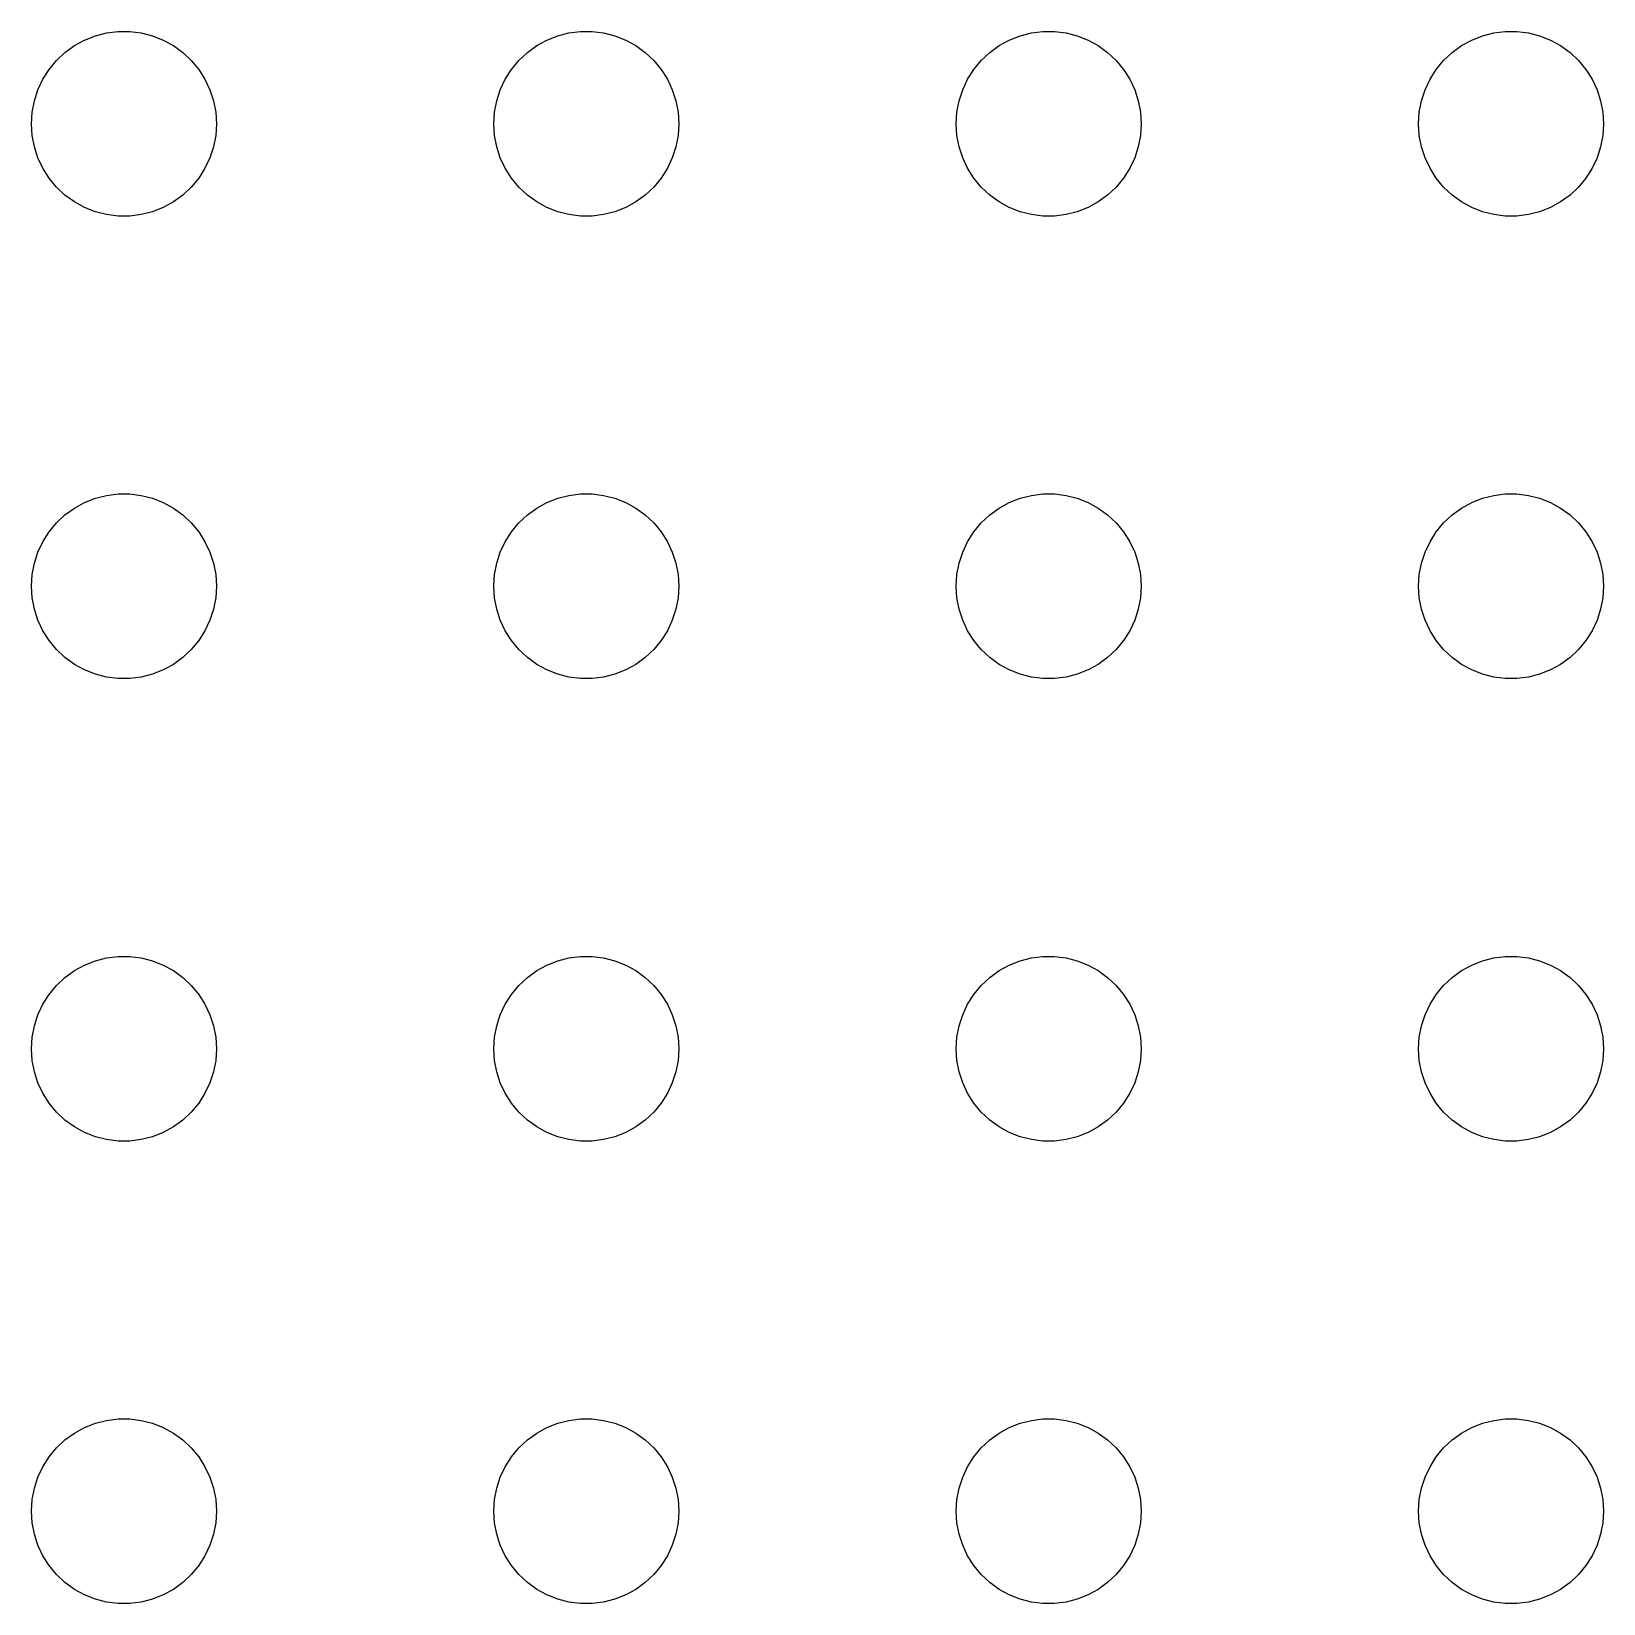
# Model space of a CAD drawing. Header units: metres. Extents: x -104 to 104, y -104 to 104.
# Drawn here: x 21 to 46.5, y -54 to -28.5 of the extents above; entities that cross this region are included whole.
import ezdxf

# ---------------------------------------------------------------- set-up
doc = ezdxf.new("R2010")
doc.units = ezdxf.units.M

msp = doc.modelspace()

# ---------------------------------------------------------------- linework, layer by layer
for p, q in [((22.0365, -28.5734), (22.2189, -28.5266)), ((22.2189, -28.5266), (22.4058, -28.503)), ((22.4058, -28.503), (22.5942, -28.503)), ((22.5942, -28.503), (22.7811, -28.5266)), ((22.7811, -28.5266), (22.9635, -28.5734)), ((29.5365, -28.5734), (29.7189, -28.5266)), ((29.7189, -28.5266), (29.9058, -28.503)), ((29.9058, -28.503), (30.0942, -28.503)), ((30.0942, -28.503), (30.2811, -28.5266)), ((30.2811, -28.5266), (30.4635, -28.5734)), ((37.0365, -28.5734), (37.2189, -28.5266)), ((37.2189, -28.5266), (37.4058, -28.503)), ((37.4058, -28.503), (37.5942, -28.503)), ((37.5942, -28.503), (37.7811, -28.5266)), ((37.7811, -28.5266), (37.9635, -28.5734)), ((44.5365, -28.5734), (44.7189, -28.5266)), ((44.7189, -28.5266), (44.9058, -28.503)), ((44.9058, -28.503), (45.0942, -28.503)), ((45.0942, -28.503), (45.2811, -28.5266)), ((45.2811, -28.5266), (45.4635, -28.5734)), ((21.5439, -28.8442), (21.6963, -28.7335)), ((21.6963, -28.7335), (21.8613, -28.6427)), ((21.8613, -28.6427), (22.0365, -28.5734)), ((22.9635, -28.5734), (23.1387, -28.6427)), ((23.1387, -28.6427), (23.3037, -28.7335)), ((23.3037, -28.7335), (23.4561, -28.8442)), ((29.0439, -28.8442), (29.1963, -28.7335)), ((29.1963, -28.7335), (29.3613, -28.6427)), ((29.3613, -28.6427), (29.5365, -28.5734)), ((30.4635, -28.5734), (30.6387, -28.6427)), ((30.6387, -28.6427), (30.8037, -28.7335)), ((30.8037, -28.7335), (30.9561, -28.8442)), ((36.5439, -28.8442), (36.6963, -28.7335)), ((36.6963, -28.7335), (36.8613, -28.6427)), ((36.8613, -28.6427), (37.0365, -28.5734)), ((37.9635, -28.5734), (38.1387, -28.6427)), ((38.1387, -28.6427), (38.3037, -28.7335)), ((38.3037, -28.7335), (38.4561, -28.8442)), ((44.0439, -28.8442), (44.1963, -28.7335)), ((44.1963, -28.7335), (44.3613, -28.6427)), ((44.3613, -28.6427), (44.5365, -28.5734)), ((45.4635, -28.5734), (45.6387, -28.6427)), ((45.6387, -28.6427), (45.8037, -28.7335)), ((45.8037, -28.7335), (45.9561, -28.8442)), ((21.2865, -29.1183), (21.4065, -28.9732)), ((21.4065, -28.9732), (21.5439, -28.8442)), ((23.4561, -28.8442), (23.5934, -28.9732)), ((23.5934, -28.9732), (23.7135, -29.1183)), ((28.7865, -29.1183), (28.9065, -28.9732)), ((28.9065, -28.9732), (29.0439, -28.8442)), ((30.9561, -28.8442), (31.0934, -28.9732)), ((31.0934, -28.9732), (31.2135, -29.1183)), ((36.2865, -29.1183), (36.4065, -28.9732)), ((36.4065, -28.9732), (36.5439, -28.8442)), ((38.4561, -28.8442), (38.5934, -28.9732)), ((38.5934, -28.9732), (38.7135, -29.1183)), ((43.7865, -29.1183), (43.9065, -28.9732)), ((43.9065, -28.9732), (44.0439, -28.8442)), ((45.9561, -28.8442), (46.0934, -28.9732)), ((46.0934, -28.9732), (46.2135, -29.1183)), ((21.1053, -29.4478), (21.1855, -29.2774)), ((21.1855, -29.2774), (21.2865, -29.1183)), ((23.7135, -29.1183), (23.8145, -29.2774)), ((23.8145, -29.2774), (23.8947, -29.4478)), ((28.6053, -29.4478), (28.6855, -29.2774)), ((28.6855, -29.2774), (28.7865, -29.1183)), ((31.2135, -29.1183), (31.3145, -29.2774)), ((31.3145, -29.2774), (31.3947, -29.4478)), ((36.1053, -29.4478), (36.1855, -29.2774)), ((36.1855, -29.2774), (36.2865, -29.1183)), ((38.7135, -29.1183), (38.8145, -29.2774)), ((38.8145, -29.2774), (38.8947, -29.4478)), ((43.6053, -29.4478), (43.6855, -29.2774)), ((43.6855, -29.2774), (43.7865, -29.1183)), ((46.2135, -29.1183), (46.3145, -29.2774)), ((46.3145, -29.2774), (46.3947, -29.4478)), ((21.0471, -29.627), (21.1053, -29.4478)), ((23.8947, -29.4478), (23.9529, -29.627)), ((28.5471, -29.627), (28.6053, -29.4478)), ((31.3947, -29.4478), (31.4529, -29.627)), ((36.0471, -29.627), (36.1053, -29.4478)), ((38.8947, -29.4478), (38.9529, -29.627)), ((43.5471, -29.627), (43.6053, -29.4478)), ((46.3947, -29.4478), (46.4529, -29.627)), ((21, -30), (21.0118, -29.812)), ((21.0118, -29.812), (21.0471, -29.627)), ((23.9529, -29.627), (23.9882, -29.812)), ((23.9882, -29.812), (24, -30)), ((28.5, -30), (28.5118, -29.812)), ((28.5118, -29.812), (28.5471, -29.627)), ((31.4529, -29.627), (31.4882, -29.812)), ((31.4882, -29.812), (31.5, -30)), ((36, -30), (36.0118, -29.812)), ((36.0118, -29.812), (36.0471, -29.627)), ((38.9529, -29.627), (38.9882, -29.812)), ((38.9882, -29.812), (39, -30)), ((43.5, -30), (43.5118, -29.812)), ((43.5118, -29.812), (43.5471, -29.627)), ((46.4529, -29.627), (46.4882, -29.812)), ((46.4882, -29.812), (46.5, -30)), ((21.0118, -30.188), (21, -30)), ((24, -30), (23.9882, -30.188)), ((28.5118, -30.188), (28.5, -30)), ((31.5, -30), (31.4882, -30.188)), ((36.0118, -30.188), (36, -30)), ((39, -30), (38.9882, -30.188)), ((43.5118, -30.188), (43.5, -30)), ((46.5, -30), (46.4882, -30.188)), ((21.0471, -30.373), (21.0118, -30.188)), ((23.9882, -30.188), (23.9529, -30.373)), ((28.5471, -30.373), (28.5118, -30.188)), ((31.4882, -30.188), (31.4529, -30.373)), ((36.0471, -30.373), (36.0118, -30.188)), ((38.9882, -30.188), (38.9529, -30.373)), ((43.5471, -30.373), (43.5118, -30.188)), ((46.4882, -30.188), (46.4529, -30.373)), ((21.1053, -30.5522), (21.0471, -30.373)), ((21.1855, -30.7226), (21.1053, -30.5522)), ((23.8947, -30.5522), (23.8145, -30.7226)), ((23.9529, -30.373), (23.8947, -30.5522)), ((28.6053, -30.5522), (28.5471, -30.373)), ((28.6855, -30.7226), (28.6053, -30.5522)), ((31.3947, -30.5522), (31.3145, -30.7226)), ((31.4529, -30.373), (31.3947, -30.5522)), ((36.1053, -30.5522), (36.0471, -30.373)), ((36.1855, -30.7226), (36.1053, -30.5522)), ((38.8947, -30.5522), (38.8145, -30.7226)), ((38.9529, -30.373), (38.8947, -30.5522)), ((43.6053, -30.5522), (43.5471, -30.373)), ((43.6855, -30.7226), (43.6053, -30.5522)), ((46.3947, -30.5522), (46.3145, -30.7226)), ((46.4529, -30.373), (46.3947, -30.5522)), ((21.2865, -30.8817), (21.1855, -30.7226)), ((23.8145, -30.7226), (23.7135, -30.8817)), ((28.7865, -30.8817), (28.6855, -30.7226)), ((31.3145, -30.7226), (31.2135, -30.8817)), ((36.2865, -30.8817), (36.1855, -30.7226)), ((38.8145, -30.7226), (38.7135, -30.8817)), ((43.7865, -30.8817), (43.6855, -30.7226)), ((46.3145, -30.7226), (46.2135, -30.8817)), ((21.4065, -31.0268), (21.2865, -30.8817)), ((21.5439, -31.1558), (21.4065, -31.0268)), ((23.5934, -31.0268), (23.4561, -31.1558)), ((23.7135, -30.8817), (23.5934, -31.0268)), ((28.9065, -31.0268), (28.7865, -30.8817)), ((29.0439, -31.1558), (28.9065, -31.0268)), ((31.0934, -31.0268), (30.9561, -31.1558)), ((31.2135, -30.8817), (31.0934, -31.0268)), ((36.4065, -31.0268), (36.2865, -30.8817)), ((36.5439, -31.1558), (36.4065, -31.0268)), ((38.5934, -31.0268), (38.4561, -31.1558)), ((38.7135, -30.8817), (38.5934, -31.0268)), ((43.9065, -31.0268), (43.7865, -30.8817)), ((44.0439, -31.1558), (43.9065, -31.0268)), ((46.0934, -31.0268), (45.9561, -31.1558)), ((46.2135, -30.8817), (46.0934, -31.0268)), ((21.6963, -31.2665), (21.5439, -31.1558)), ((21.8613, -31.3572), (21.6963, -31.2665)), ((22.0365, -31.4266), (21.8613, -31.3572)), ((23.1387, -31.3572), (22.9635, -31.4266)), ((23.3037, -31.2665), (23.1387, -31.3572)), ((23.4561, -31.1558), (23.3037, -31.2665)), ((29.1963, -31.2665), (29.0439, -31.1558)), ((29.3613, -31.3572), (29.1963, -31.2665)), ((29.5365, -31.4266), (29.3613, -31.3572)), ((30.6387, -31.3572), (30.4635, -31.4266)), ((30.8037, -31.2665), (30.6387, -31.3572)), ((30.9561, -31.1558), (30.8037, -31.2665)), ((36.6963, -31.2665), (36.5439, -31.1558)), ((36.8613, -31.3572), (36.6963, -31.2665)), ((37.0365, -31.4266), (36.8613, -31.3572)), ((38.1387, -31.3572), (37.9635, -31.4266)), ((38.3037, -31.2665), (38.1387, -31.3572)), ((38.4561, -31.1558), (38.3037, -31.2665)), ((44.1963, -31.2665), (44.0439, -31.1558)), ((44.3613, -31.3572), (44.1963, -31.2665)), ((44.5365, -31.4266), (44.3613, -31.3572)), ((45.6387, -31.3572), (45.4635, -31.4266)), ((45.8037, -31.2665), (45.6387, -31.3572)), ((45.9561, -31.1558), (45.8037, -31.2665)), ((22.2189, -31.4734), (22.0365, -31.4266)), ((22.4058, -31.497), (22.2189, -31.4734)), ((22.5942, -31.497), (22.4058, -31.497)), ((22.7811, -31.4734), (22.5942, -31.497)), ((22.9635, -31.4266), (22.7811, -31.4734)), ((29.7189, -31.4734), (29.5365, -31.4266)), ((29.9058, -31.497), (29.7189, -31.4734)), ((30.0942, -31.497), (29.9058, -31.497)), ((30.2811, -31.4734), (30.0942, -31.497)), ((30.4635, -31.4266), (30.2811, -31.4734)), ((37.2189, -31.4734), (37.0365, -31.4266)), ((37.4058, -31.497), (37.2189, -31.4734)), ((37.5942, -31.497), (37.4058, -31.497)), ((37.7811, -31.4734), (37.5942, -31.497)), ((37.9635, -31.4266), (37.7811, -31.4734)), ((44.7189, -31.4734), (44.5365, -31.4266)), ((44.9058, -31.497), (44.7189, -31.4734)), ((45.0942, -31.497), (44.9058, -31.497)), ((45.2811, -31.4734), (45.0942, -31.497)), ((45.4635, -31.4266), (45.2811, -31.4734)), ((21.6963, -36.2335), (21.8613, -36.1428)), ((21.8613, -36.1428), (22.0365, -36.0734)), ((22.0365, -36.0734), (22.2189, -36.0266)), ((22.2189, -36.0266), (22.4058, -36.003)), ((22.4058, -36.003), (22.5942, -36.003)), ((22.5942, -36.003), (22.7811, -36.0266)), ((22.7811, -36.0266), (22.9635, -36.0734)), ((22.9635, -36.0734), (23.1387, -36.1428)), ((23.1387, -36.1428), (23.3037, -36.2335)), ((29.1963, -36.2335), (29.3613, -36.1428)), ((29.3613, -36.1428), (29.5365, -36.0734)), ((29.5365, -36.0734), (29.7189, -36.0266)), ((29.7189, -36.0266), (29.9058, -36.003)), ((29.9058, -36.003), (30.0942, -36.003)), ((30.0942, -36.003), (30.2811, -36.0266)), ((30.2811, -36.0266), (30.4635, -36.0734)), ((30.4635, -36.0734), (30.6387, -36.1428)), ((30.6387, -36.1428), (30.8037, -36.2335)), ((36.6963, -36.2335), (36.8613, -36.1428)), ((36.8613, -36.1428), (37.0365, -36.0734)), ((37.0365, -36.0734), (37.2189, -36.0266)), ((37.2189, -36.0266), (37.4058, -36.003)), ((37.4058, -36.003), (37.5942, -36.003)), ((37.5942, -36.003), (37.7811, -36.0266)), ((37.7811, -36.0266), (37.9635, -36.0734)), ((37.9635, -36.0734), (38.1387, -36.1428)), ((38.1387, -36.1428), (38.3037, -36.2335)), ((44.1963, -36.2335), (44.3613, -36.1428)), ((44.3613, -36.1428), (44.5365, -36.0734)), ((44.5365, -36.0734), (44.7189, -36.0266)), ((44.7189, -36.0266), (44.9058, -36.003)), ((44.9058, -36.003), (45.0942, -36.003)), ((45.0942, -36.003), (45.2811, -36.0266)), ((45.2811, -36.0266), (45.4635, -36.0734)), ((45.4635, -36.0734), (45.6387, -36.1428)), ((45.6387, -36.1428), (45.8037, -36.2335)), ((21.4065, -36.4732), (21.5439, -36.3442)), ((21.5439, -36.3442), (21.6963, -36.2335)), ((23.3037, -36.2335), (23.4561, -36.3442)), ((23.4561, -36.3442), (23.5934, -36.4732)), ((28.9065, -36.4732), (29.0439, -36.3442)), ((29.0439, -36.3442), (29.1963, -36.2335)), ((30.8037, -36.2335), (30.9561, -36.3442)), ((30.9561, -36.3442), (31.0934, -36.4732)), ((36.4065, -36.4732), (36.5439, -36.3442)), ((36.5439, -36.3442), (36.6963, -36.2335)), ((38.3037, -36.2335), (38.4561, -36.3442)), ((38.4561, -36.3442), (38.5934, -36.4732)), ((43.9065, -36.4732), (44.0439, -36.3442)), ((44.0439, -36.3442), (44.1963, -36.2335)), ((45.8037, -36.2335), (45.9561, -36.3442)), ((45.9561, -36.3442), (46.0934, -36.4732)), ((21.1855, -36.7774), (21.2865, -36.6183)), ((21.2865, -36.6183), (21.4065, -36.4732)), ((23.5934, -36.4732), (23.7135, -36.6183)), ((23.7135, -36.6183), (23.8145, -36.7774)), ((28.6855, -36.7774), (28.7865, -36.6183)), ((28.7865, -36.6183), (28.9065, -36.4732)), ((31.0934, -36.4732), (31.2135, -36.6183)), ((31.2135, -36.6183), (31.3145, -36.7774)), ((36.1855, -36.7774), (36.2865, -36.6183)), ((36.2865, -36.6183), (36.4065, -36.4732)), ((38.5934, -36.4732), (38.7135, -36.6183)), ((38.7135, -36.6183), (38.8145, -36.7774)), ((43.6855, -36.7774), (43.7865, -36.6183)), ((43.7865, -36.6183), (43.9065, -36.4732)), ((46.0934, -36.4732), (46.2135, -36.6183)), ((46.2135, -36.6183), (46.3145, -36.7774)), ((21.0471, -37.127), (21.1053, -36.9478)), ((21.1053, -36.9478), (21.1855, -36.7774)), ((23.8145, -36.7774), (23.8947, -36.9478)), ((23.8947, -36.9478), (23.9529, -37.127)), ((28.5471, -37.127), (28.6053, -36.9478)), ((28.6053, -36.9478), (28.6855, -36.7774)), ((31.3145, -36.7774), (31.3947, -36.9478)), ((31.3947, -36.9478), (31.4529, -37.127)), ((36.0471, -37.127), (36.1053, -36.9478)), ((36.1053, -36.9478), (36.1855, -36.7774)), ((38.8145, -36.7774), (38.8947, -36.9478)), ((38.8947, -36.9478), (38.9529, -37.127)), ((43.5471, -37.127), (43.6053, -36.9478)), ((43.6053, -36.9478), (43.6855, -36.7774)), ((46.3145, -36.7774), (46.3947, -36.9478)), ((46.3947, -36.9478), (46.4529, -37.127)), ((21.0118, -37.312), (21.0471, -37.127)), ((23.9529, -37.127), (23.9882, -37.312)), ((28.5118, -37.312), (28.5471, -37.127)), ((31.4529, -37.127), (31.4882, -37.312)), ((36.0118, -37.312), (36.0471, -37.127)), ((38.9529, -37.127), (38.9882, -37.312)), ((43.5118, -37.312), (43.5471, -37.127)), ((46.4529, -37.127), (46.4882, -37.312)), ((21, -37.5), (21.0118, -37.312)), ((23.9882, -37.312), (24, -37.5)), ((28.5, -37.5), (28.5118, -37.312)), ((31.4882, -37.312), (31.5, -37.5)), ((36, -37.5), (36.0118, -37.312)), ((38.9882, -37.312), (39, -37.5)), ((43.5, -37.5), (43.5118, -37.312)), ((46.4882, -37.312), (46.5, -37.5)), ((21.0118, -37.688), (21, -37.5)), ((21.0471, -37.873), (21.0118, -37.688)), ((23.9882, -37.688), (23.9529, -37.873)), ((24, -37.5), (23.9882, -37.688)), ((28.5118, -37.688), (28.5, -37.5)), ((28.5471, -37.873), (28.5118, -37.688)), ((31.4882, -37.688), (31.4529, -37.873)), ((31.5, -37.5), (31.4882, -37.688)), ((36.0118, -37.688), (36, -37.5)), ((36.0471, -37.873), (36.0118, -37.688)), ((38.9882, -37.688), (38.9529, -37.873)), ((39, -37.5), (38.9882, -37.688)), ((43.5118, -37.688), (43.5, -37.5)), ((43.5471, -37.873), (43.5118, -37.688)), ((46.4882, -37.688), (46.4529, -37.873)), ((46.5, -37.5), (46.4882, -37.688)), ((21.1053, -38.0522), (21.0471, -37.873)), ((23.9529, -37.873), (23.8947, -38.0522)), ((28.6053, -38.0522), (28.5471, -37.873)), ((31.4529, -37.873), (31.3947, -38.0522)), ((36.1053, -38.0522), (36.0471, -37.873)), ((38.9529, -37.873), (38.8947, -38.0522)), ((43.6053, -38.0522), (43.5471, -37.873)), ((46.4529, -37.873), (46.3947, -38.0522)), ((21.1855, -38.2226), (21.1053, -38.0522)), ((21.2865, -38.3817), (21.1855, -38.2226)), ((23.8145, -38.2226), (23.7135, -38.3817)), ((23.8947, -38.0522), (23.8145, -38.2226)), ((28.6855, -38.2226), (28.6053, -38.0522)), ((28.7865, -38.3817), (28.6855, -38.2226)), ((31.3145, -38.2226), (31.2135, -38.3817)), ((31.3947, -38.0522), (31.3145, -38.2226)), ((36.1855, -38.2226), (36.1053, -38.0522)), ((36.2865, -38.3817), (36.1855, -38.2226)), ((38.8145, -38.2226), (38.7135, -38.3817)), ((38.8947, -38.0522), (38.8145, -38.2226)), ((43.6855, -38.2226), (43.6053, -38.0522)), ((43.7865, -38.3817), (43.6855, -38.2226)), ((46.3145, -38.2226), (46.2135, -38.3817)), ((46.3947, -38.0522), (46.3145, -38.2226)), ((21.4065, -38.5268), (21.2865, -38.3817)), ((23.7135, -38.3817), (23.5934, -38.5268)), ((28.9065, -38.5268), (28.7865, -38.3817)), ((31.2135, -38.3817), (31.0934, -38.5268)), ((36.4065, -38.5268), (36.2865, -38.3817)), ((38.7135, -38.3817), (38.5934, -38.5268)), ((43.9065, -38.5268), (43.7865, -38.3817)), ((46.2135, -38.3817), (46.0934, -38.5268)), ((21.5439, -38.6558), (21.4065, -38.5268)), ((21.6963, -38.7665), (21.5439, -38.6558)), ((23.4561, -38.6558), (23.3037, -38.7665)), ((23.5934, -38.5268), (23.4561, -38.6558)), ((29.0439, -38.6558), (28.9065, -38.5268)), ((29.1963, -38.7665), (29.0439, -38.6558)), ((30.9561, -38.6558), (30.8037, -38.7665)), ((31.0934, -38.5268), (30.9561, -38.6558)), ((36.5439, -38.6558), (36.4065, -38.5268)), ((36.6963, -38.7665), (36.5439, -38.6558)), ((38.4561, -38.6558), (38.3037, -38.7665)), ((38.5934, -38.5268), (38.4561, -38.6558)), ((44.0439, -38.6558), (43.9065, -38.5268)), ((44.1963, -38.7665), (44.0439, -38.6558)), ((45.9561, -38.6558), (45.8037, -38.7665)), ((46.0934, -38.5268), (45.9561, -38.6558)), ((21.8613, -38.8572), (21.6963, -38.7665)), ((22.0365, -38.9266), (21.8613, -38.8572)), ((22.2189, -38.9734), (22.0365, -38.9266)), ((22.4058, -38.997), (22.2189, -38.9734)), ((22.5942, -38.997), (22.4058, -38.997)), ((22.7811, -38.9734), (22.5942, -38.997)), ((22.9635, -38.9266), (22.7811, -38.9734)), ((23.1387, -38.8572), (22.9635, -38.9266)), ((23.3037, -38.7665), (23.1387, -38.8572)), ((29.3613, -38.8572), (29.1963, -38.7665)), ((29.5365, -38.9266), (29.3613, -38.8572)), ((29.7189, -38.9734), (29.5365, -38.9266)), ((29.9058, -38.997), (29.7189, -38.9734)), ((30.0942, -38.997), (29.9058, -38.997)), ((30.2811, -38.9734), (30.0942, -38.997)), ((30.4635, -38.9266), (30.2811, -38.9734)), ((30.6387, -38.8572), (30.4635, -38.9266)), ((30.8037, -38.7665), (30.6387, -38.8572)), ((36.8613, -38.8572), (36.6963, -38.7665)), ((37.0365, -38.9266), (36.8613, -38.8572)), ((37.2189, -38.9734), (37.0365, -38.9266)), ((37.4058, -38.997), (37.2189, -38.9734)), ((37.5942, -38.997), (37.4058, -38.997)), ((37.7811, -38.9734), (37.5942, -38.997)), ((37.9635, -38.9266), (37.7811, -38.9734)), ((38.1387, -38.8572), (37.9635, -38.9266)), ((38.3037, -38.7665), (38.1387, -38.8572)), ((44.3613, -38.8572), (44.1963, -38.7665)), ((44.5365, -38.9266), (44.3613, -38.8572)), ((44.7189, -38.9734), (44.5365, -38.9266)), ((44.9058, -38.997), (44.7189, -38.9734)), ((45.0942, -38.997), (44.9058, -38.997)), ((45.2811, -38.9734), (45.0942, -38.997)), ((45.4635, -38.9266), (45.2811, -38.9734)), ((45.6387, -38.8572), (45.4635, -38.9266)), ((45.8037, -38.7665), (45.6387, -38.8572)), ((21.8613, -43.6428), (22.0365, -43.5734)), ((22.0365, -43.5734), (22.2189, -43.5266)), ((22.2189, -43.5266), (22.4058, -43.503)), ((22.4058, -43.503), (22.5942, -43.503)), ((22.5942, -43.503), (22.7811, -43.5266)), ((22.7811, -43.5266), (22.9635, -43.5734)), ((22.9635, -43.5734), (23.1387, -43.6428)), ((29.3613, -43.6428), (29.5365, -43.5734)), ((29.5365, -43.5734), (29.7189, -43.5266)), ((29.7189, -43.5266), (29.9058, -43.503)), ((29.9058, -43.503), (30.0942, -43.503)), ((30.0942, -43.503), (30.2811, -43.5266)), ((30.2811, -43.5266), (30.4635, -43.5734)), ((30.4635, -43.5734), (30.6387, -43.6428)), ((36.8613, -43.6428), (37.0365, -43.5734)), ((37.0365, -43.5734), (37.2189, -43.5266)), ((37.2189, -43.5266), (37.4058, -43.503)), ((37.4058, -43.503), (37.5942, -43.503)), ((37.5942, -43.503), (37.7811, -43.5266)), ((37.7811, -43.5266), (37.9635, -43.5734)), ((37.9635, -43.5734), (38.1387, -43.6428)), ((44.3613, -43.6428), (44.5365, -43.5734)), ((44.5365, -43.5734), (44.7189, -43.5266)), ((44.7189, -43.5266), (44.9058, -43.503)), ((44.9058, -43.503), (45.0942, -43.503)), ((45.0942, -43.503), (45.2811, -43.5266)), ((45.2811, -43.5266), (45.4635, -43.5734)), ((45.4635, -43.5734), (45.6387, -43.6428)), ((21.4065, -43.9732), (21.5439, -43.8442)), ((21.5439, -43.8442), (21.6963, -43.7335)), ((21.6963, -43.7335), (21.8613, -43.6428)), ((23.1387, -43.6428), (23.3037, -43.7335)), ((23.3037, -43.7335), (23.4561, -43.8442)), ((23.4561, -43.8442), (23.5934, -43.9732)), ((28.9065, -43.9732), (29.0439, -43.8442)), ((29.0439, -43.8442), (29.1963, -43.7335)), ((29.1963, -43.7335), (29.3613, -43.6428)), ((30.6387, -43.6428), (30.8037, -43.7335)), ((30.8037, -43.7335), (30.9561, -43.8442)), ((30.9561, -43.8442), (31.0934, -43.9732)), ((36.4065, -43.9732), (36.5439, -43.8442)), ((36.5439, -43.8442), (36.6963, -43.7335)), ((36.6963, -43.7335), (36.8613, -43.6428)), ((38.1387, -43.6428), (38.3037, -43.7335)), ((38.3037, -43.7335), (38.4561, -43.8442)), ((38.4561, -43.8442), (38.5934, -43.9732)), ((43.9065, -43.9732), (44.0439, -43.8442)), ((44.0439, -43.8442), (44.1963, -43.7335)), ((44.1963, -43.7335), (44.3613, -43.6428)), ((45.6387, -43.6428), (45.8037, -43.7335)), ((45.8037, -43.7335), (45.9561, -43.8442)), ((45.9561, -43.8442), (46.0934, -43.9732)), ((21.2865, -44.1183), (21.4065, -43.9732)), ((23.5934, -43.9732), (23.7135, -44.1183)), ((28.7865, -44.1183), (28.9065, -43.9732)), ((31.0934, -43.9732), (31.2135, -44.1183)), ((36.2865, -44.1183), (36.4065, -43.9732)), ((38.5934, -43.9732), (38.7135, -44.1183)), ((43.7865, -44.1183), (43.9065, -43.9732)), ((46.0934, -43.9732), (46.2135, -44.1183)), ((21.1053, -44.4478), (21.1855, -44.2774)), ((21.1855, -44.2774), (21.2865, -44.1183)), ((23.7135, -44.1183), (23.8145, -44.2774)), ((23.8145, -44.2774), (23.8947, -44.4478)), ((28.6053, -44.4478), (28.6855, -44.2774)), ((28.6855, -44.2774), (28.7865, -44.1183)), ((31.2135, -44.1183), (31.3145, -44.2774)), ((31.3145, -44.2774), (31.3947, -44.4478)), ((36.1053, -44.4478), (36.1855, -44.2774)), ((36.1855, -44.2774), (36.2865, -44.1183)), ((38.7135, -44.1183), (38.8145, -44.2774)), ((38.8145, -44.2774), (38.8947, -44.4478)), ((43.6053, -44.4478), (43.6855, -44.2774)), ((43.6855, -44.2774), (43.7865, -44.1183)), ((46.2135, -44.1183), (46.3145, -44.2774)), ((46.3145, -44.2774), (46.3947, -44.4478)), ((21.0471, -44.627), (21.1053, -44.4478)), ((23.8947, -44.4478), (23.9529, -44.627)), ((28.5471, -44.627), (28.6053, -44.4478)), ((31.3947, -44.4478), (31.4529, -44.627)), ((36.0471, -44.627), (36.1053, -44.4478)), ((38.8947, -44.4478), (38.9529, -44.627)), ((43.5471, -44.627), (43.6053, -44.4478)), ((46.3947, -44.4478), (46.4529, -44.627)), ((21, -45), (21.0118, -44.812)), ((21.0118, -44.812), (21.0471, -44.627)), ((23.9529, -44.627), (23.9882, -44.812)), ((23.9882, -44.812), (24, -45)), ((28.5, -45), (28.5118, -44.812)), ((28.5118, -44.812), (28.5471, -44.627)), ((31.4529, -44.627), (31.4882, -44.812)), ((31.4882, -44.812), (31.5, -45)), ((36, -45), (36.0118, -44.812)), ((36.0118, -44.812), (36.0471, -44.627)), ((38.9529, -44.627), (38.9882, -44.812)), ((38.9882, -44.812), (39, -45)), ((43.5, -45), (43.5118, -44.812)), ((43.5118, -44.812), (43.5471, -44.627)), ((46.4529, -44.627), (46.4882, -44.812)), ((46.4882, -44.812), (46.5, -45)), ((21.0118, -45.188), (21, -45)), ((24, -45), (23.9882, -45.188)), ((28.5118, -45.188), (28.5, -45)), ((31.5, -45), (31.4882, -45.188)), ((36.0118, -45.188), (36, -45)), ((39, -45), (38.9882, -45.188)), ((43.5118, -45.188), (43.5, -45)), ((46.5, -45), (46.4882, -45.188)), ((21.0471, -45.373), (21.0118, -45.188)), ((21.1053, -45.5522), (21.0471, -45.373)), ((23.9529, -45.373), (23.8947, -45.5522)), ((23.9882, -45.188), (23.9529, -45.373)), ((28.5471, -45.373), (28.5118, -45.188)), ((28.6053, -45.5522), (28.5471, -45.373)), ((31.4529, -45.373), (31.3947, -45.5522)), ((31.4882, -45.188), (31.4529, -45.373)), ((36.0471, -45.373), (36.0118, -45.188)), ((36.1053, -45.5522), (36.0471, -45.373)), ((38.9529, -45.373), (38.8947, -45.5522)), ((38.9882, -45.188), (38.9529, -45.373)), ((43.5471, -45.373), (43.5118, -45.188)), ((43.6053, -45.5522), (43.5471, -45.373)), ((46.4529, -45.373), (46.3947, -45.5522)), ((46.4882, -45.188), (46.4529, -45.373)), ((21.1855, -45.7226), (21.1053, -45.5522)), ((23.8947, -45.5522), (23.8145, -45.7226)), ((28.6855, -45.7226), (28.6053, -45.5522)), ((31.3947, -45.5522), (31.3145, -45.7226)), ((36.1855, -45.7226), (36.1053, -45.5522)), ((38.8947, -45.5522), (38.8145, -45.7226)), ((43.6855, -45.7226), (43.6053, -45.5522)), ((46.3947, -45.5522), (46.3145, -45.7226)), ((21.2865, -45.8817), (21.1855, -45.7226)), ((21.4065, -46.0268), (21.2865, -45.8817)), ((23.7135, -45.8817), (23.5934, -46.0268)), ((23.8145, -45.7226), (23.7135, -45.8817)), ((28.7865, -45.8817), (28.6855, -45.7226)), ((28.9065, -46.0268), (28.7865, -45.8817)), ((31.2135, -45.8817), (31.0934, -46.0268)), ((31.3145, -45.7226), (31.2135, -45.8817)), ((36.2865, -45.8817), (36.1855, -45.7226)), ((36.4065, -46.0268), (36.2865, -45.8817)), ((38.7135, -45.8817), (38.5934, -46.0268)), ((38.8145, -45.7226), (38.7135, -45.8817)), ((43.7865, -45.8817), (43.6855, -45.7226)), ((43.9065, -46.0268), (43.7865, -45.8817)), ((46.2135, -45.8817), (46.0934, -46.0268)), ((46.3145, -45.7226), (46.2135, -45.8817)), ((21.5439, -46.1558), (21.4065, -46.0268)), ((23.5934, -46.0268), (23.4561, -46.1558)), ((29.0439, -46.1558), (28.9065, -46.0268)), ((31.0934, -46.0268), (30.9561, -46.1558)), ((36.5439, -46.1558), (36.4065, -46.0268)), ((38.5934, -46.0268), (38.4561, -46.1558)), ((44.0439, -46.1558), (43.9065, -46.0268)), ((46.0934, -46.0268), (45.9561, -46.1558)), ((21.6963, -46.2665), (21.5439, -46.1558)), ((21.8613, -46.3572), (21.6963, -46.2665)), ((22.0365, -46.4266), (21.8613, -46.3572)), ((23.1387, -46.3572), (22.9635, -46.4266)), ((23.3037, -46.2665), (23.1387, -46.3572)), ((23.4561, -46.1558), (23.3037, -46.2665)), ((29.1963, -46.2665), (29.0439, -46.1558)), ((29.3613, -46.3572), (29.1963, -46.2665)), ((29.5365, -46.4266), (29.3613, -46.3572)), ((30.6387, -46.3572), (30.4635, -46.4266)), ((30.8037, -46.2665), (30.6387, -46.3572)), ((30.9561, -46.1558), (30.8037, -46.2665)), ((36.6963, -46.2665), (36.5439, -46.1558)), ((36.8613, -46.3572), (36.6963, -46.2665)), ((37.0365, -46.4266), (36.8613, -46.3572)), ((38.1387, -46.3572), (37.9635, -46.4266)), ((38.3037, -46.2665), (38.1387, -46.3572)), ((38.4561, -46.1558), (38.3037, -46.2665)), ((44.1963, -46.2665), (44.0439, -46.1558)), ((44.3613, -46.3572), (44.1963, -46.2665)), ((44.5365, -46.4266), (44.3613, -46.3572)), ((45.6387, -46.3572), (45.4635, -46.4266)), ((45.8037, -46.2665), (45.6387, -46.3572)), ((45.9561, -46.1558), (45.8037, -46.2665)), ((22.2189, -46.4734), (22.0365, -46.4266)), ((22.4058, -46.497), (22.2189, -46.4734)), ((22.5942, -46.497), (22.4058, -46.497)), ((22.7811, -46.4734), (22.5942, -46.497)), ((22.9635, -46.4266), (22.7811, -46.4734)), ((29.7189, -46.4734), (29.5365, -46.4266)), ((29.9058, -46.497), (29.7189, -46.4734)), ((30.0942, -46.497), (29.9058, -46.497)), ((30.2811, -46.4734), (30.0942, -46.497)), ((30.4635, -46.4266), (30.2811, -46.4734)), ((37.2189, -46.4734), (37.0365, -46.4266)), ((37.4058, -46.497), (37.2189, -46.4734)), ((37.5942, -46.497), (37.4058, -46.497)), ((37.7811, -46.4734), (37.5942, -46.497)), ((37.9635, -46.4266), (37.7811, -46.4734)), ((44.7189, -46.4734), (44.5365, -46.4266)), ((44.9058, -46.497), (44.7189, -46.4734)), ((45.0942, -46.497), (44.9058, -46.497)), ((45.2811, -46.4734), (45.0942, -46.497)), ((45.4635, -46.4266), (45.2811, -46.4734)), ((21.5439, -51.3442), (21.6963, -51.2335)), ((21.6963, -51.2335), (21.8613, -51.1428)), ((21.8613, -51.1428), (22.0365, -51.0734)), ((22.0365, -51.0734), (22.2189, -51.0266)), ((22.2189, -51.0266), (22.4058, -51.003)), ((22.4058, -51.003), (22.5942, -51.003)), ((22.5942, -51.003), (22.7811, -51.0266)), ((22.7811, -51.0266), (22.9635, -51.0734)), ((22.9635, -51.0734), (23.1387, -51.1428)), ((23.1387, -51.1428), (23.3037, -51.2335)), ((23.3037, -51.2335), (23.4561, -51.3442)), ((29.0439, -51.3442), (29.1963, -51.2335)), ((29.1963, -51.2335), (29.3613, -51.1428)), ((29.3613, -51.1428), (29.5365, -51.0734)), ((29.5365, -51.0734), (29.7189, -51.0266)), ((29.7189, -51.0266), (29.9058, -51.003)), ((29.9058, -51.003), (30.0942, -51.003)), ((30.0942, -51.003), (30.2811, -51.0266)), ((30.2811, -51.0266), (30.4635, -51.0734)), ((30.4635, -51.0734), (30.6387, -51.1428)), ((30.6387, -51.1428), (30.8037, -51.2335)), ((30.8037, -51.2335), (30.9561, -51.3442)), ((36.5439, -51.3442), (36.6963, -51.2335)), ((36.6963, -51.2335), (36.8613, -51.1428)), ((36.8613, -51.1428), (37.0365, -51.0734)), ((37.0365, -51.0734), (37.2189, -51.0266)), ((37.2189, -51.0266), (37.4058, -51.003)), ((37.4058, -51.003), (37.5942, -51.003)), ((37.5942, -51.003), (37.7811, -51.0266)), ((37.7811, -51.0266), (37.9635, -51.0734)), ((37.9635, -51.0734), (38.1387, -51.1428)), ((38.1387, -51.1428), (38.3037, -51.2335)), ((38.3037, -51.2335), (38.4561, -51.3442)), ((44.0439, -51.3442), (44.1963, -51.2335)), ((44.1963, -51.2335), (44.3613, -51.1428)), ((44.3613, -51.1428), (44.5365, -51.0734)), ((44.5365, -51.0734), (44.7189, -51.0266)), ((44.7189, -51.0266), (44.9058, -51.003)), ((44.9058, -51.003), (45.0942, -51.003)), ((45.0942, -51.003), (45.2811, -51.0266)), ((45.2811, -51.0266), (45.4635, -51.0734)), ((45.4635, -51.0734), (45.6387, -51.1428)), ((45.6387, -51.1428), (45.8037, -51.2335)), ((45.8037, -51.2335), (45.9561, -51.3442)), ((21.2865, -51.6183), (21.4065, -51.4732)), ((21.4065, -51.4732), (21.5439, -51.3442)), ((23.4561, -51.3442), (23.5934, -51.4732)), ((23.5934, -51.4732), (23.7135, -51.6183)), ((28.7865, -51.6183), (28.9065, -51.4732)), ((28.9065, -51.4732), (29.0439, -51.3442)), ((30.9561, -51.3442), (31.0934, -51.4732)), ((31.0934, -51.4732), (31.2135, -51.6183)), ((36.2865, -51.6183), (36.4065, -51.4732)), ((36.4065, -51.4732), (36.5439, -51.3442)), ((38.4561, -51.3442), (38.5934, -51.4732)), ((38.5934, -51.4732), (38.7135, -51.6183)), ((43.7865, -51.6183), (43.9065, -51.4732)), ((43.9065, -51.4732), (44.0439, -51.3442)), ((45.9561, -51.3442), (46.0934, -51.4732)), ((46.0934, -51.4732), (46.2135, -51.6183)), ((21.1855, -51.7774), (21.2865, -51.6183)), ((23.7135, -51.6183), (23.8145, -51.7774)), ((28.6855, -51.7774), (28.7865, -51.6183)), ((31.2135, -51.6183), (31.3145, -51.7774)), ((36.1855, -51.7774), (36.2865, -51.6183)), ((38.7135, -51.6183), (38.8145, -51.7774)), ((43.6855, -51.7774), (43.7865, -51.6183)), ((46.2135, -51.6183), (46.3145, -51.7774)), ((21.0471, -52.127), (21.1053, -51.9478)), ((21.1053, -51.9478), (21.1855, -51.7774)), ((23.8145, -51.7774), (23.8947, -51.9478)), ((23.8947, -51.9478), (23.9529, -52.127)), ((28.5471, -52.127), (28.6053, -51.9478)), ((28.6053, -51.9478), (28.6855, -51.7774)), ((31.3145, -51.7774), (31.3947, -51.9478)), ((31.3947, -51.9478), (31.4529, -52.127)), ((36.0471, -52.127), (36.1053, -51.9478)), ((36.1053, -51.9478), (36.1855, -51.7774)), ((38.8145, -51.7774), (38.8947, -51.9478)), ((38.8947, -51.9478), (38.9529, -52.127)), ((43.5471, -52.127), (43.6053, -51.9478)), ((43.6053, -51.9478), (43.6855, -51.7774)), ((46.3145, -51.7774), (46.3947, -51.9478)), ((46.3947, -51.9478), (46.4529, -52.127)), ((21.0118, -52.312), (21.0471, -52.127)), ((23.9529, -52.127), (23.9882, -52.312)), ((28.5118, -52.312), (28.5471, -52.127)), ((31.4529, -52.127), (31.4882, -52.312)), ((36.0118, -52.312), (36.0471, -52.127)), ((38.9529, -52.127), (38.9882, -52.312)), ((43.5118, -52.312), (43.5471, -52.127)), ((46.4529, -52.127), (46.4882, -52.312)), ((21, -52.5), (21.0118, -52.312)), ((21.0118, -52.688), (21, -52.5)), ((23.9882, -52.312), (24, -52.5)), ((24, -52.5), (23.9882, -52.688)), ((28.5, -52.5), (28.5118, -52.312)), ((28.5118, -52.688), (28.5, -52.5)), ((31.4882, -52.312), (31.5, -52.5)), ((31.5, -52.5), (31.4882, -52.688)), ((36, -52.5), (36.0118, -52.312)), ((36.0118, -52.688), (36, -52.5)), ((38.9882, -52.312), (39, -52.5)), ((39, -52.5), (38.9882, -52.688)), ((43.5, -52.5), (43.5118, -52.312)), ((43.5118, -52.688), (43.5, -52.5)), ((46.4882, -52.312), (46.5, -52.5)), ((46.5, -52.5), (46.4882, -52.688)), ((21.0471, -52.873), (21.0118, -52.688)), ((23.9882, -52.688), (23.9529, -52.873)), ((28.5471, -52.873), (28.5118, -52.688)), ((31.4882, -52.688), (31.4529, -52.873)), ((36.0471, -52.873), (36.0118, -52.688)), ((38.9882, -52.688), (38.9529, -52.873)), ((43.5471, -52.873), (43.5118, -52.688)), ((46.4882, -52.688), (46.4529, -52.873)), ((21.1053, -53.0522), (21.0471, -52.873)), ((23.9529, -52.873), (23.8947, -53.0522)), ((28.6053, -53.0522), (28.5471, -52.873)), ((31.4529, -52.873), (31.3947, -53.0522)), ((36.1053, -53.0522), (36.0471, -52.873)), ((38.9529, -52.873), (38.8947, -53.0522)), ((43.6053, -53.0522), (43.5471, -52.873)), ((46.4529, -52.873), (46.3947, -53.0522)), ((21.1855, -53.2226), (21.1053, -53.0522)), ((21.2865, -53.3817), (21.1855, -53.2226)), ((23.8145, -53.2226), (23.7135, -53.3817)), ((23.8947, -53.0522), (23.8145, -53.2226)), ((28.6855, -53.2226), (28.6053, -53.0522)), ((28.7865, -53.3817), (28.6855, -53.2226)), ((31.3145, -53.2226), (31.2135, -53.3817)), ((31.3947, -53.0522), (31.3145, -53.2226)), ((36.1855, -53.2226), (36.1053, -53.0522)), ((36.2865, -53.3817), (36.1855, -53.2226)), ((38.8145, -53.2226), (38.7135, -53.3817)), ((38.8947, -53.0522), (38.8145, -53.2226)), ((43.6855, -53.2226), (43.6053, -53.0522)), ((43.7865, -53.3817), (43.6855, -53.2226)), ((46.3145, -53.2226), (46.2135, -53.3817)), ((46.3947, -53.0522), (46.3145, -53.2226)), ((21.4065, -53.5268), (21.2865, -53.3817)), ((21.5439, -53.6558), (21.4065, -53.5268)), ((23.5934, -53.5268), (23.4561, -53.6558)), ((23.7135, -53.3817), (23.5934, -53.5268)), ((28.9065, -53.5268), (28.7865, -53.3817)), ((29.0439, -53.6558), (28.9065, -53.5268)), ((31.0934, -53.5268), (30.9561, -53.6558)), ((31.2135, -53.3817), (31.0934, -53.5268)), ((36.4065, -53.5268), (36.2865, -53.3817)), ((36.5439, -53.6558), (36.4065, -53.5268)), ((38.5934, -53.5268), (38.4561, -53.6558)), ((38.7135, -53.3817), (38.5934, -53.5268)), ((43.9065, -53.5268), (43.7865, -53.3817)), ((44.0439, -53.6558), (43.9065, -53.5268)), ((46.0934, -53.5268), (45.9561, -53.6558)), ((46.2135, -53.3817), (46.0934, -53.5268)), ((21.6963, -53.7665), (21.5439, -53.6558)), ((21.8613, -53.8572), (21.6963, -53.7665)), ((23.3037, -53.7665), (23.1387, -53.8572)), ((23.4561, -53.6558), (23.3037, -53.7665)), ((29.1963, -53.7665), (29.0439, -53.6558)), ((29.3613, -53.8572), (29.1963, -53.7665)), ((30.8037, -53.7665), (30.6387, -53.8572)), ((30.9561, -53.6558), (30.8037, -53.7665)), ((36.6963, -53.7665), (36.5439, -53.6558)), ((36.8613, -53.8572), (36.6963, -53.7665)), ((38.3037, -53.7665), (38.1387, -53.8572)), ((38.4561, -53.6558), (38.3037, -53.7665)), ((44.1963, -53.7665), (44.0439, -53.6558)), ((44.3613, -53.8572), (44.1963, -53.7665)), ((45.8037, -53.7665), (45.6387, -53.8572)), ((45.9561, -53.6558), (45.8037, -53.7665)), ((22.0365, -53.9266), (21.8613, -53.8572)), ((22.2189, -53.9734), (22.0365, -53.9266)), ((22.4058, -53.997), (22.2189, -53.9734)), ((22.5942, -53.997), (22.4058, -53.997)), ((22.7811, -53.9734), (22.5942, -53.997)), ((22.9635, -53.9266), (22.7811, -53.9734)), ((23.1387, -53.8572), (22.9635, -53.9266)), ((29.5365, -53.9266), (29.3613, -53.8572)), ((29.7189, -53.9734), (29.5365, -53.9266)), ((29.9058, -53.997), (29.7189, -53.9734)), ((30.0942, -53.997), (29.9058, -53.997)), ((30.2811, -53.9734), (30.0942, -53.997)), ((30.4635, -53.9266), (30.2811, -53.9734)), ((30.6387, -53.8572), (30.4635, -53.9266)), ((37.0365, -53.9266), (36.8613, -53.8572)), ((37.2189, -53.9734), (37.0365, -53.9266)), ((37.4058, -53.997), (37.2189, -53.9734)), ((37.5942, -53.997), (37.4058, -53.997)), ((37.7811, -53.9734), (37.5942, -53.997)), ((37.9635, -53.9266), (37.7811, -53.9734)), ((38.1387, -53.8572), (37.9635, -53.9266)), ((44.5365, -53.9266), (44.3613, -53.8572)), ((44.7189, -53.9734), (44.5365, -53.9266)), ((44.9058, -53.997), (44.7189, -53.9734)), ((45.0942, -53.997), (44.9058, -53.997)), ((45.2811, -53.9734), (45.0942, -53.997)), ((45.4635, -53.9266), (45.2811, -53.9734)), ((45.6387, -53.8572), (45.4635, -53.9266))]:
    msp.add_line(p, q)

doc.saveas('drawing.dxf')
